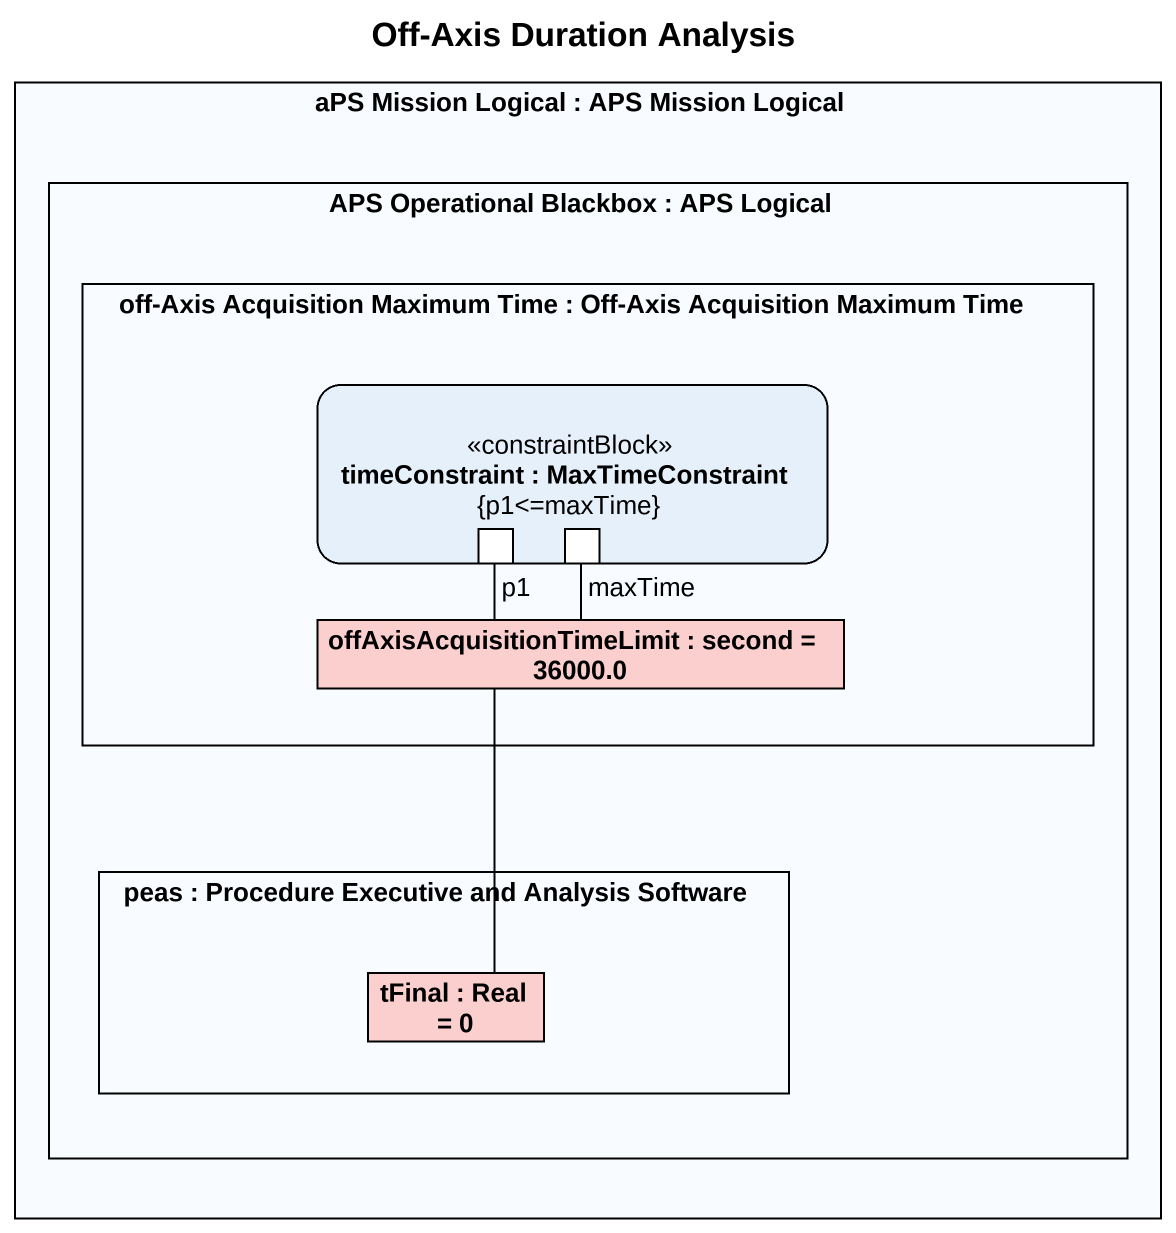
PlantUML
@startuml
title Off-Axis Duration Analysis
rectangle "aPS Mission Logical : APS Mission Logical" as aPS_Mission_Logical {
  rectangle "APS Operational Blackbox : APS Logical" as APS_Operational_Blackbox {
    rectangle "off-Axis Acquisition Maximum Time : Off-Axis Acquisition Maximum Time" as off_Axis_Acquisition {
      rectangle "timeConstraint : MaxTimeConstraint\n{p1<=maxTime}" as timeConstraint <<constraintBlock>> {
        port p1
        port maxTime
      }
      rectangle "offAxisAcquisitionTimeLimit : second = 36000.0" as offAxisAcquisitionTimeLimit #FCCFCF
    }
    rectangle "peas : Procedure Executive and Analysis Software" as peas {
      rectangle "tFinal : Real = 0" as tFinal #FCCFCF
    }
  }
}
p1 -- tFinal
maxTime -- offAxisAcquisitionTimeLimit
@enduml
